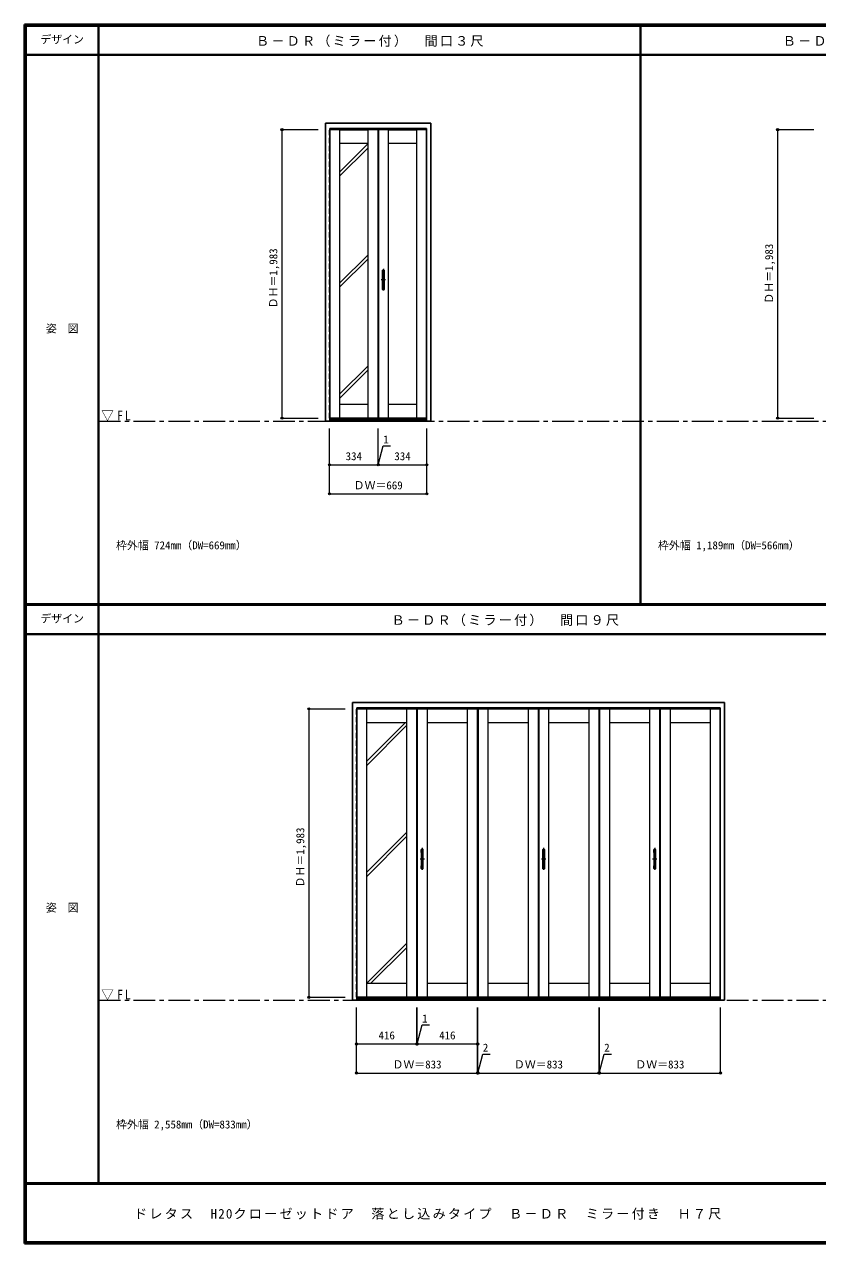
# Model space of a CAD drawing. Units: millimetres, scale not verified. Extents: x -6000 to 5700, y -4307 to 4260.
# Drawn here: x -6000 to -546, y -4205 to 4175 of the extents above; entities that cross this region are included whole.
import ezdxf
from ezdxf.enums import TextEntityAlignment as Align

# ---------------------------------------------------------------- set-up
doc = ezdxf.new("R2010")
doc.units = ezdxf.units.MM
doc.header["$LTSCALE"] = 30
doc.header["$PDMODE"] = 32
doc.header["$PDSIZE"] = 15
doc.linetypes.add('CHAIN1', pattern=[8, 5, -1, 1, -1])
doc.linetypes.add('DASHED1', pattern=[1.8, 1.2, -0.6])
for name, color, linetype, lineweight in [('0-1_通り芯', 4, 'CHAIN1', 9), ('0-2_扉', 3, 'Continuous', 25), ('0-3_仕上げ', 7, 'Continuous', 18), ('0-4_枠', 3, 'Continuous', 25), ('0-7_取手', 7, 'Continuous', 18), ('0-B_寸法', 7, 'Continuous', 9), ('0-C_ハッチ', 4, 'Continuous', 9), ('F-1_枠', 6, 'Continuous', 40)]:
    doc.layers.add(name, color=color, linetype=linetype, lineweight=lineweight)
doc.layers.add('0-A_文字', color=7, linetype='Continuous')
doc.layers.add('F-A_文字', color=7, linetype='Continuous')
doc.styles.add('ＭＳ ゴシック', font='')
doc.styles.get('ＭＳ ゴシック').set_extended_font_data('MS Gothic')

msp = doc.modelspace()

# ---------------------------------------------------------------- linework, layer by layer
at = {"layer": '0-1_通り芯'}
for p, q in [((-3531.67, 2495.5), (-3531.67, 2341.5)), ((-3516.67, 2418.5), (-3546.67, 2418.5)), ((-3264.5, -1485), (-3264.5, -1639)), ((-2429.5, -1485), (-2429.5, -1639)), ((-1665.5, -1485), (-1665.5, -1639)), ((-3249.5, -1562), (-3279.5, -1562)), ((-2414.5, -1562), (-2444.5, -1562)), ((-1650.5, -1562), (-1680.5, -1562))]:
    msp.add_line(p, q, dxfattribs=at)
at = {"layer": '0-1_通り芯', "color": 7, "lineweight": 18}
for p, q in [((-5490, 1448), (5700, 1448)), ((-5490, -2532.5), (5700, -2532.5))]:
    msp.add_line(p, q, dxfattribs=at)
at = {"layer": '0-2_扉', "color": 4, "linetype": 'DASHED1', "lineweight": 9}
for p, q in [((-3901.67, 1468.5), (-3901.67, 3451.5)), ((-3899.17, 3451.5), (-3901.67, 3451.5)), ((-3235.17, 3451.5), (-3232.67, 3451.5)), ((-3232.67, 1468.5), (-3232.67, 3451.5)), ((-3899.17, 1468.5), (-3901.67, 1468.5)), ((-3235.17, 1468.5), (-3232.67, 1468.5)), ((-3716.5, -2512), (-3716.5, -529)), ((-3714, -529), (-3716.5, -529)), ((-1216, -529), (-1213.5, -529)), ((-1213.5, -2512), (-1213.5, -529)), ((-3714, -2512), (-3716.5, -2512)), ((-1216, -2512), (-1213.5, -2512))]:
    msp.add_line(p, q, dxfattribs=at)
at = {"layer": '0-2_扉'}
for p, q in [((-3899.17, 3451.5), (-3567.67, 3451.5)), ((-3567.67, 1468.5), (-3567.67, 3451.5)), ((-3566.67, 3451.5), (-3235.17, 3451.5)), ((-3566.67, 1468.5), (-3566.67, 3451.5)), ((-3899.17, 1468.5), (-3567.67, 1468.5)), ((-3566.67, 1468.5), (-3235.17, 1468.5)), ((-3714, -529), (-3300.5, -529)), ((-3300.5, -529), (-3300.5, -2512)), ((-3299.5, -529), (-3299.5, -2512)), ((-2881.5, -529), (-2465.5, -529)), ((-2881.5, -529), (-2881.5, -2512)), ((-2465.5, -529), (-2465.5, -2512)), ((-2464.5, -529), (-2048.5, -529)), ((-2464.5, -529), (-2464.5, -2512)), ((-2048.5, -529), (-2048.5, -2512)), ((-2046.5, -529), (-1630.5, -529)), ((-2046.5, -529), (-2046.5, -2512)), ((-1630.5, -529), (-1630.5, -2512)), ((-1629.5, -529), (-1629.5, -2512)), ((-1629.5, -529), (-1216, -529)), ((-3714, -2512), (-3300.5, -2512)), ((-3299.5, -2512), (-2883.5, -2512)), ((-2881.5, -2512), (-2465.5, -2512)), ((-2464.5, -2512), (-2048.5, -2512)), ((-2046.5, -2512), (-1630.5, -2512)), ((-1629.5, -2512), (-1216, -2512))]:
    msp.add_line(p, q, dxfattribs=at)
msp.add_lwpolyline([(-3299.5, -529), (-2883.5, -529), (-2883.5, -2512)], dxfattribs=at)
at = {"layer": '0-3_仕上げ', "linetype": 'DASHED1'}
for p, q in [((-3900.25, 3451.5), (-3900.25, 1468.5)), ((-3234.08, 3451.5), (-3234.08, 1468.5)), ((-3715.09, -529), (-3715.09, -2512)), ((-1214.91, -529), (-1214.91, -2512))]:
    msp.add_line(p, q, dxfattribs=at)
at = {"layer": '0-3_仕上げ'}
for p, q in [((-3832.67, 3451.5), (-3832.67, 1468.5)), ((-3832.67, 3450.09), (-3636.67, 3450.09)), ((-3636.67, 1468.5), (-3636.67, 3451.5)), ((-3569.08, 3451.5), (-3569.08, 1468.5)), ((-3565.25, 3451.5), (-3565.25, 1468.5)), ((-3497.67, 3451.5), (-3497.67, 1468.5)), ((-3497.67, 3450.09), (-3301.67, 3450.09)), ((-3301.67, 1468.5), (-3301.67, 3451.5)), ((-3636.67, 3355.5), (-3832.67, 3355.5)), ((-3301.67, 3355.5), (-3497.67, 3355.5)), ((-3832.67, 1564.5), (-3636.67, 1564.5)), ((-3497.67, 1564.5), (-3301.67, 1564.5)), ((-3832.67, 1469.91), (-3636.67, 1469.91)), ((-3497.67, 1469.91), (-3301.67, 1469.91)), ((-3647.5, -529), (-3647.5, -2512)), ((-3647.5, -530.41), (-3369.5, -530.41)), ((-3369.5, -2512), (-3369.5, -529)), ((-3301.91, -529), (-3301.91, -2512)), ((-3298.09, -529), (-3298.09, -2512)), ((-3230.5, -529), (-3230.5, -2512)), ((-3230.5, -530.41), (-2952.5, -530.41)), ((-2952.5, -2512), (-2952.5, -529)), ((-2884.91, -529), (-2884.91, -2512)), ((-2880.09, -529), (-2880.09, -2512)), ((-2812.5, -529), (-2812.5, -2512)), ((-2812.5, -530.41), (-2534.5, -530.41)), ((-2534.5, -2512), (-2534.5, -529)), ((-2466.91, -529), (-2466.91, -2512)), ((-2463.09, -529), (-2463.09, -2512)), ((-2395.5, -529), (-2395.5, -2512)), ((-2395.5, -530.41), (-2117.5, -530.41)), ((-2117.5, -2512), (-2117.5, -529)), ((-2049.91, -529), (-2049.91, -2512)), ((-2045.09, -529), (-2045.09, -2512)), ((-1977.5, -529), (-1977.5, -2512)), ((-1977.5, -530.41), (-1699.5, -530.41)), ((-1699.5, -2512), (-1699.5, -529)), ((-1631.91, -529), (-1631.91, -2512)), ((-1628.09, -529), (-1628.09, -2512)), ((-1560.5, -529), (-1560.5, -2512)), ((-1560.5, -530.41), (-1282.5, -530.41)), ((-1282.5, -2512), (-1282.5, -529)), ((-3369.5, -625), (-3647.5, -625)), ((-2952.5, -625), (-3230.5, -625)), ((-2534.5, -625), (-2812.5, -625)), ((-2117.5, -625), (-2395.5, -625)), ((-1699.5, -625), (-1977.5, -625)), ((-1282.5, -625), (-1560.5, -625)), ((-3647.5, -2416), (-3369.5, -2416)), ((-3230.5, -2416), (-2952.5, -2416)), ((-2812.5, -2416), (-2534.5, -2416)), ((-2395.5, -2416), (-2117.5, -2416)), ((-1977.5, -2416), (-1699.5, -2416)), ((-1560.5, -2416), (-1282.5, -2416)), ((-3647.5, -2510.59), (-3369.5, -2510.59)), ((-3230.5, -2510.59), (-2952.5, -2510.59)), ((-2812.5, -2510.59), (-2534.5, -2510.59)), ((-2395.5, -2510.59), (-2117.5, -2510.59)), ((-1977.5, -2510.59), (-1699.5, -2510.59)), ((-1560.5, -2510.59), (-1282.5, -2510.59))]:
    msp.add_line(p, q, dxfattribs=at)
at = {"layer": '0-4_枠'}
for p, q in [((-3929.17, 1448), (-3929.17, 3495)), ((-3929.17, 3495), (-3205.17, 3495)), ((-3899.17, 1448), (-3899.17, 3459)), ((-3899.17, 3459), (-3235.17, 3459)), ((-3235.17, 1448), (-3235.17, 3459)), ((-3205.17, 1448), (-3205.17, 3495)), ((-3929.17, 1448), (-3205.17, 1448)), ((-3899.17, 1460), (-3235.17, 1460)), ((-3744, -2532.5), (-3744, -485.5)), ((-3744, -485.5), (-1186, -485.5)), ((-1186, -2532.5), (-1186, -485.5)), ((-3714, -2532.5), (-3714, -521.5)), ((-3714, -521.5), (-1216, -521.5)), ((-1216, -2532.5), (-1216, -521.5)), ((-3744, -2532.5), (-1186, -2532.5)), ((-3714, -2520.5), (-1216, -2520.5))]:
    msp.add_line(p, q, dxfattribs=at)
at = {"layer": '0-7_取手'}
for p, q in [((-3537.67, 2464.5), (-3537.67, 2482.5)), ((-3525.67, 2464.5), (-3525.67, 2482.5)), ((-3537.67, 2354.5), (-3537.67, 2372.5)), ((-3525.67, 2354.5), (-3525.67, 2372.5)), ((-3270.5, -1516), (-3270.5, -1498)), ((-3258.5, -1516), (-3258.5, -1498)), ((-2435.5, -1516), (-2435.5, -1498)), ((-2423.5, -1516), (-2423.5, -1498)), ((-1671.5, -1516), (-1671.5, -1498)), ((-1659.5, -1516), (-1659.5, -1498)), ((-3270.5, -1626), (-3270.5, -1608)), ((-3258.5, -1626), (-3258.5, -1608)), ((-2435.5, -1626), (-2435.5, -1608)), ((-2423.5, -1626), (-2423.5, -1608)), ((-1671.5, -1626), (-1671.5, -1608)), ((-1659.5, -1626), (-1659.5, -1608))]:
    msp.add_line(p, q, dxfattribs=at)
at = {"layer": '0-7_取手', "color": 3, "lineweight": 25}
for p, q in [((-3536.67, 2352.5), (-3536.67, 2484.5)), ((-3527.67, 2485.5), (-3535.67, 2485.5)), ((-3526.67, 2352.5), (-3526.67, 2484.5)), ((-3535.67, 2351.5), (-3527.67, 2351.5)), ((-3269.5, -1628), (-3269.5, -1496)), ((-3260.5, -1495), (-3268.5, -1495)), ((-3259.5, -1628), (-3259.5, -1496)), ((-2434.5, -1628), (-2434.5, -1496)), ((-2425.5, -1495), (-2433.5, -1495)), ((-2424.5, -1628), (-2424.5, -1496)), ((-1670.5, -1628), (-1670.5, -1496)), ((-1661.5, -1495), (-1669.5, -1495)), ((-1660.5, -1628), (-1660.5, -1496)), ((-3268.5, -1629), (-3260.5, -1629)), ((-2433.5, -1629), (-2425.5, -1629)), ((-1669.5, -1629), (-1661.5, -1629))]:
    msp.add_line(p, q, dxfattribs=at)
at = {"layer": '0-7_取手'}
for centre, start, end in [((-3536.67, 2482.5), 90, 180), ((-3536.67, 2464.5), 180, 270), ((-3526.67, 2482.5), 0, 90), ((-3526.67, 2464.5), 270, 0), ((-3536.67, 2372.5), 90, 180), ((-3536.67, 2354.5), 180, 270), ((-3526.67, 2372.5), 0, 90), ((-3526.67, 2354.5), 270, 0), ((-3269.5, -1498), 90, 180), ((-3259.5, -1498), 0, 90), ((-2434.5, -1498), 90, 180), ((-2424.5, -1498), 0, 90), ((-1670.5, -1498), 90, 180), ((-1660.5, -1498), 0, 90), ((-3269.5, -1516), 180, 270), ((-3259.5, -1516), 270, 0), ((-2434.5, -1516), 180, 270), ((-2424.5, -1516), 270, 0), ((-1670.5, -1516), 180, 270), ((-1660.5, -1516), 270, 0), ((-3269.5, -1608), 90, 180), ((-3269.5, -1626), 180, 270), ((-3259.5, -1608), 0, 90), ((-3259.5, -1626), 270, 0), ((-2434.5, -1608), 90, 180), ((-2434.5, -1626), 180, 270), ((-2424.5, -1608), 0, 90), ((-2424.5, -1626), 270, 0), ((-1670.5, -1608), 90, 180), ((-1670.5, -1626), 180, 270), ((-1660.5, -1608), 0, 90), ((-1660.5, -1626), 270, 0)]:
    msp.add_arc(centre, 1, start, end, dxfattribs=at)
at = {"layer": '0-7_取手', "color": 3, "lineweight": 25}
for centre, start, end in [((-3535.67, 2484.5), 90, 180), ((-3527.67, 2484.5), 0, 90), ((-3535.67, 2352.5), 180, 270), ((-3527.67, 2352.5), 270, 0), ((-3268.5, -1496), 90, 180), ((-3260.5, -1496), 0, 90), ((-2433.5, -1496), 90, 180), ((-2425.5, -1496), 0, 90), ((-1669.5, -1496), 90, 180), ((-1661.5, -1496), 0, 90), ((-3268.5, -1628), 180, 270), ((-3260.5, -1628), 270, 0), ((-2433.5, -1628), 180, 270), ((-2425.5, -1628), 270, 0), ((-1669.5, -1628), 180, 270), ((-1661.5, -1628), 270, 0)]:
    msp.add_arc(centre, 1, start, end, dxfattribs=at)
at = {"layer": '0-B_寸法', "color": 4}
for p, q in [((-4229.17, 3451.5), (-4229.17, 1468.5)), ((-4229.17, 3451.5), (-3979.17, 3451.5)), ((-820.5, 3451.5), (-820.5, 1468.5)), ((-820.5, 3451.5), (-570.5, 3451.5)), ((-4229.17, 1468.5), (-3979.17, 1468.5)), ((-820.5, 1468.5), (-570.5, 1468.5)), ((-3901.67, 948), (-3901.67, 1398)), ((-3232.67, 948), (-3232.67, 1398)), ((-3566.67, 1148), (-3232.67, 1148)), ((-3901.67, 948), (-3232.67, 948)), ((-4044, -529), (-4044, -2512)), ((-4044, -529), (-3794, -529)), ((-4044, -2512), (-3794, -2512)), ((-3716.5, -3032.5), (-3716.5, -2582.5)), ((-2883.5, -3032.5), (-2883.5, -2582.5)), ((-3299.5, -2832.5), (-2883.5, -2832.5)), ((-3716.5, -3032.5), (-2883.5, -3032.5))]:
    msp.add_line(p, q, dxfattribs=at)
for points in [[(-3901.67, 1148), (-3567.67, 1148), (-3567.67, 1398)], [(-3567.67, 1148), (-3566.67, 1148), (-3566.67, 1398)], [(-3567.17, 1148), (-3532.22, 1278.43), (-3481.43, 1278.43)], [(-3716.5, -2832.5), (-3300.5, -2832.5), (-3300.5, -2582.5)], [(-3300.5, -2832.5), (-3299.5, -2832.5), (-3299.5, -2582.5)], [(-2883.5, -3032.5), (-2881.5, -3032.5), (-2881.5, -2582.5)], [(-2881.5, -3032.5), (-2048.5, -3032.5), (-2048.5, -2582.5)], [(-2048.5, -3032.5), (-2046.5, -3032.5), (-2046.5, -2582.5)], [(-2046.5, -3032.5), (-1213.5, -3032.5), (-1213.5, -2582.5)], [(-3300, -2832.5), (-3265.05, -2702.07), (-3214.27, -2702.07)], [(-2882.5, -3032.5), (-2847.55, -2902.07), (-2796.77, -2902.07)], [(-2047.5, -3032.5), (-2012.55, -2902.07), (-1961.77, -2902.07)]]:
    msp.add_lwpolyline(points, dxfattribs=at)
at = {"layer": '0-B_寸法'}
for p in [(-4229.17, 3451.5), (-820.5, 3451.5), (-4229.17, 1468.5), (-820.5, 1468.5), (-3901.67, 1148), (-3567.67, 1148), (-3566.67, 1148), (-3232.67, 1148), (-3901.67, 948), (-3232.67, 948), (-4044, -529), (-4044, -2512), (-3716.5, -2832.5), (-3300.5, -2832.5), (-3299.5, -2832.5), (-2883.5, -2832.5), (-3716.5, -3032.5), (-2883.5, -3032.5), (-2881.5, -3032.5), (-2048.5, -3032.5), (-2046.5, -3032.5), (-1213.5, -3032.5)]:
    msp.add_point(p, dxfattribs=at)
at = {"layer": '0-C_ハッチ'}
for p, q in [((-3636.98, 3355.5), (-3832.67, 3159.82)), ((-3636.67, 3327.53), (-3832.67, 3131.53)), ((-3636.67, 2592.14), (-3832.67, 2396.14)), ((-3636.67, 2563.86), (-3832.67, 2367.86)), ((-3636.67, 1828.86), (-3832.67, 1632.86)), ((-3636.67, 1800.57), (-3832.67, 1604.57)), ((-3380.82, -625), (-3647.5, -891.68)), ((-3369.5, -641.97), (-3647.5, -919.97)), ((-3369.5, -1377.36), (-3647.5, -1655.36)), ((-3369.5, -1405.64), (-3647.5, -1683.64)), ((-3369.5, -2140.64), (-3644.86, -2416)), ((-3369.5, -2168.93), (-3616.57, -2416))]:
    msp.add_line(p, q, dxfattribs=at)
at = {"layer": 'F-1_枠'}
for p, q in [((-6000, 4175), (5700, 4175)), ((-6000, 4175), (-6000, -4205)), ((-6000, 4170), (5700, 4170)), ((-6000, 4165), (5700, 4165)), ((-5995, 4175), (-5995, -4205)), ((-5990, 4175), (-5990, -4205)), ((-5490, 4175), (-5490, -3790)), ((-1763.33, 190.5), (-1763.33, 4175)), ((-6000, 3965), (5700, 3965)), ((-6000, 190.5), (5700, 190.5)), ((-6000, 187.5), (5700, 187.5)), ((-6000, 184.5), (5700, 184.5)), ((-6000, -15.5), (5700, -15.5)), ((5700, -3790), (-6000, -3790)), ((5700, -3795), (-6000, -3795)), ((5700, -4195), (-6000, -4195)), ((5700, -4200), (-6000, -4200)), ((5700, -4205), (-6000, -4205))]:
    msp.add_line(p, q, dxfattribs=at)

# ---------------------------------------------------------------- texts
at = {"layer": '0-A_文字', "style": 'ＭＳ ゴシック'}
for s, p in [('枠外幅 724mm（DW=669mm）', (-5370, 550.5)), ('枠外幅 1,189mm（DW=566mm）', (-1643.33, 550.5)), ('枠外幅 2,558mm（DW=833mm）', (-5370, -3430))]:
    msp.add_text(s, height=54.99, dxfattribs=at).set_placement(p, align=Align.BOTTOM_LEFT)
at = {"layer": '0-A_文字', "char_height": 65.98, "attachment_point": 7, "style": 'ＭＳ ゴシック'}
for s, insert in [('\\T1.17;Ｂ－ＤＲ（ミラー付）\u3000間口３尺', (-4406.67, 4020)), ('\\T1.17;Ｂ－ＤＲ（ミラー付）\u3000間口４．５尺', (-785, 4020)), ('\\T1.26;\\W0.95;▽FL', (-5471.25, 1448)), ('\\T1.17;Ｂ－ＤＲ（ミラー付）\u3000間口９尺', (-3475, 39.5)), ('\\T1.26;\\W0.95;▽FL', (-5471.25, -2532.5))]:
    msp.add_mtext(s, dxfattribs=dict(at, insert=insert))
at = {"layer": '0-B_寸法', "style": 'ＭＳ ゴシック'}
for p in [(-4244.17, 2223.25), (-835.5, 2255.25), (-4059, -1757.25)]:
    msp.add_text('ＤＨ＝1,983', height=54.99, rotation=90, dxfattribs=at).set_placement(p, align=Align.BOTTOM_LEFT)
for s, p in [('1', (-3532.22, 1278.43)), ('334', (-3790.92, 1163)), ('334', (-3455.92, 1163)), ('ＤＷ＝669', (-3735.92, 963)), ('1', (-3265.05, -2702.07)), ('416', (-3564.75, -2817.5)), ('416', (-3147.75, -2817.5)), ('2', (-2847.55, -2902.07)), ('2', (-2012.55, -2902.07)), ('ＤＷ＝833', (-3468.75, -3017.5)), ('ＤＷ＝833', (-2633.75, -3017.5)), ('ＤＷ＝833', (-1798.75, -3017.5))]:
    msp.add_text(s, height=54.99, dxfattribs=at).set_placement(p, align=Align.BOTTOM_LEFT)
at = {"layer": 'F-A_文字', "style": 'ＭＳ ゴシック'}
for s, p in [('デザイン', (-5890, 4027.5)), ('姿\u3000図', (-5852.5, 2040.25)), ('デザイン', (-5890, 47)), ('姿\u3000図', (-5852.5, -1940.25))]:
    msp.add_text(s, height=54.99, dxfattribs=at).set_placement(p, align=Align.BOTTOM_LEFT)
at = {"layer": 'F-A_文字', "insert": (-5245.92, -4040), "char_height": 65.98, "attachment_point": 7, "style": 'ＭＳ ゴシック'}
msp.add_mtext('\\T1.17;ドレタス\u3000H20クローゼットドア\u3000落とし込みタイプ\u3000Ｂ－ＤＲ\u3000ミラー付き\u3000Ｈ７尺', dxfattribs=at)

doc.saveas('drawing.dxf')
